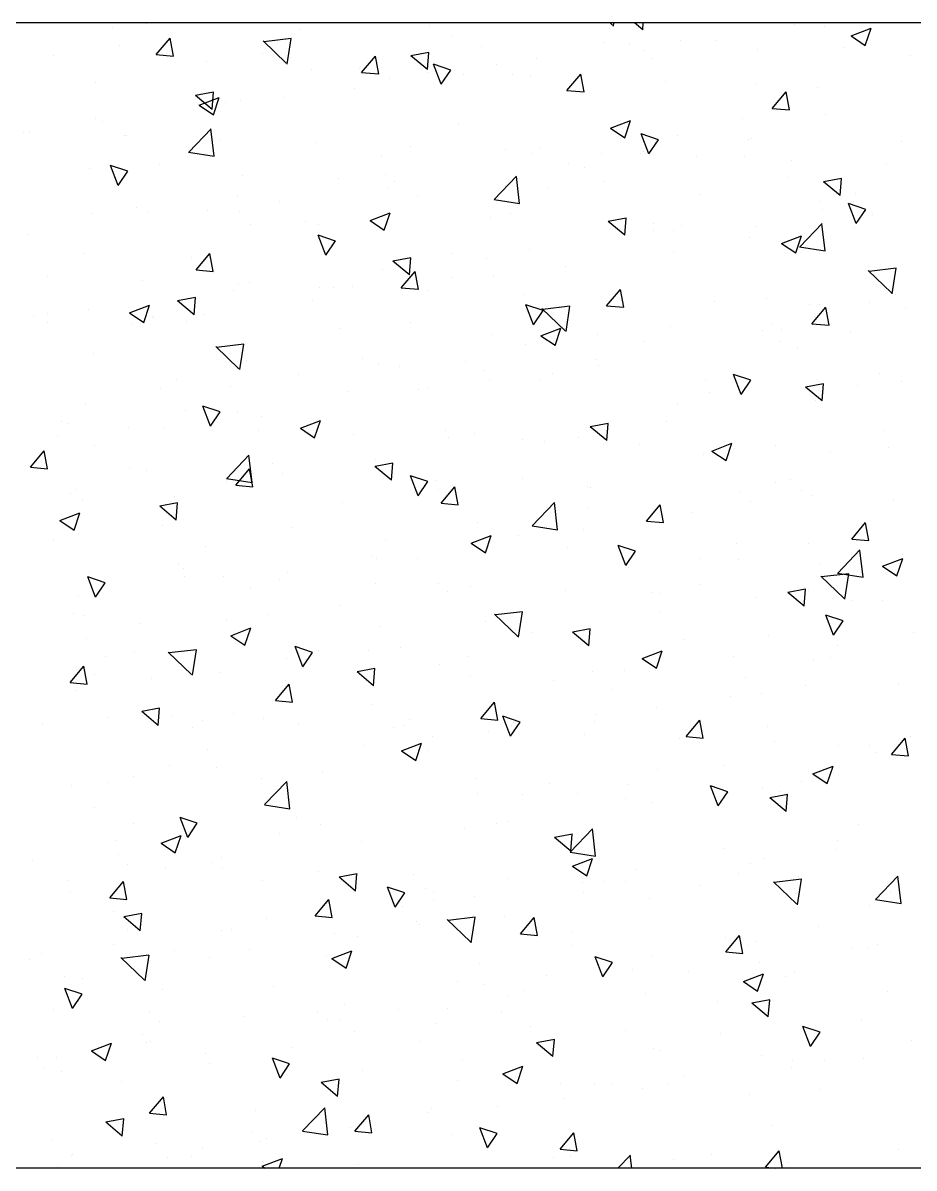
# Model space of a CAD drawing. Header units: millimetres. Extents: x 331487 to 517269, y 198509 to 399936.
# Drawn here: x 446230.9 to 446542.2, y 339696 to 340096 of the extents above; entities that cross this region are included whole.
import ezdxf

# ---------------------------------------------------------------- set-up
doc = ezdxf.new("R2010")
doc.units = ezdxf.units.MM
doc.header["$MEASUREMENT"] = 0
doc.layers.add('COLUMN', color=6, linetype='Continuous')

msp = doc.modelspace()

# ---------------------------------------------------------------- linework, layer by layer
at = {"layer": 'COLUMN'}
for p, q in [((448979.83, 340095.96), (420204.35, 340095.96)), ((448984.26, 339695.96), (420604.35, 339695.96))]:
    msp.add_line(p, q, dxfattribs=at)
at = {"layer": 'COLUMN', "color": 2, "linetype": 'Continuous'}
for p, q in [((446247.08, 340095.9), (446247.08, 340095.9)), ((446257.6, 340095.84), (446257.6, 340095.84)), ((446262.19, 340094.34), (446262.19, 340094.34)), ((446273.96, 340095.8), (446273.96, 340095.8)), ((446327.35, 340093.55), (446327.35, 340093.55)), ((446372.96, 340095.14), (446372.96, 340095.14)), ((446435.96, 340093.85), (446435.96, 340093.85)), ((446436.85, 340095.13), (446435.99, 340095.96)), ((446437.16, 340094.84), (446437.33, 340095.96)), ((446447.38, 340093.52), (446444.47, 340095.96)), ((446447.38, 340093.52), (446447.59, 340095.96)), ((446500.49, 340095.46), (446500.49, 340095.46)), ((446510.77, 340094.64), (446510.77, 340094.64)), ((446520.18, 340091.46), (446527.18, 340094.15)), ((446525.15, 340088.1), (446527.18, 340094.15)), ((446277.46, 340084.92), (446282.28, 340090.66)), ((446283.44, 340084.39), (446282.28, 340090.65)), ((446322.89, 340081.87), (446314.77, 340089.66)), ((446324.57, 340090.47), (446315.07, 340089.37)), ((446323.19, 340081.58), (446324.57, 340090.48)), ((446380.73, 340091.29), (446380.73, 340091.29)), ((446434.11, 340089.04), (446434.11, 340089.04)), ((446442.8, 340088.87), (446442.8, 340088.87)), ((446460.69, 340089.9), (446460.69, 340089.9)), ((446472.9, 340089.65), (446472.9, 340089.65)), ((446520.18, 340091.46), (446525.15, 340088.1)), ((446241.67, 340084.63), (446241.67, 340084.63)), ((446264.53, 340087.95), (446264.53, 340087.95)), ((446277.46, 340084.92), (446283.44, 340084.39)), ((446314.64, 340085.13), (446314.64, 340085.13)), ((446349.19, 340078.64), (446354.01, 340084.39)), ((446355.16, 340078.11), (446354.01, 340084.38)), ((446372.69, 340085.61), (446366.42, 340084.46)), ((446372.16, 340079.64), (446366.42, 340084.46)), ((446372.16, 340079.64), (446372.68, 340085.62)), ((446391.16, 340087.66), (446391.16, 340087.66)), ((446447.87, 340086.36), (446447.87, 340086.36)), ((446487.49, 340086.78), (446487.49, 340086.78)), ((446517.79, 340087.36), (446517.79, 340087.36)), ((446540.88, 340084.53), (446540.88, 340084.53)), ((446295.05, 340082.37), (446295.05, 340082.37)), ((446324.2, 340083.83), (446324.2, 340083.83)), ((446348.43, 340080.12), (446348.43, 340080.12)), ((446376.98, 340074.51), (446374.29, 340081.51)), ((446380.33, 340079.47), (446374.29, 340081.5)), ((446396.31, 340081.45), (446396.31, 340081.45)), ((446410.18, 340083.5), (446410.18, 340083.5)), ((446450.83, 340083.53), (446450.83, 340083.53)), ((446331.77, 340079.84), (446331.77, 340079.84)), ((446349.19, 340078.64), (446355.16, 340078.12)), ((446358.83, 340076.45), (446358.83, 340076.45)), ((446372.2, 340078.57), (446372.2, 340078.57)), ((446376.98, 340074.51), (446380.33, 340079.48)), ((446384.71, 340078.04), (446384.71, 340078.04)), ((446401.81, 340077.86), (446401.81, 340077.86)), ((446408.35, 340077.3), (446408.35, 340077.3)), ((446420.91, 340072.36), (446425.73, 340078.11)), ((446426.89, 340071.84), (446425.73, 340078.1)), ((446256.32, 340075.12), (446256.32, 340075.12)), ((446346.84, 340073.06), (446346.84, 340073.06)), ((446420.91, 340072.36), (446426.89, 340071.84)), ((446455.2, 340075.6), (446455.2, 340075.6)), ((446487.06, 340074.38), (446487.06, 340074.38)), ((446508.58, 340073.35), (446508.58, 340073.35)), ((446297.47, 340071.74), (446291.2, 340070.58)), ((446296.94, 340065.77), (446291.2, 340070.59)), ((446292.44, 340067.21), (446299.44, 340069.9)), ((446296.94, 340065.77), (446297.46, 340071.74)), ((446297.41, 340063.86), (446299.44, 340069.9)), ((446301.63, 340068.03), (446301.63, 340068.03)), ((446306.89, 340068.96), (446306.89, 340068.96)), ((446321.8, 340069.76), (446321.8, 340069.76)), ((446492.64, 340066.09), (446497.46, 340071.83)), ((446498.61, 340065.56), (446497.46, 340071.83)), ((446292.12, 340067.44), (446292.12, 340067.44)), ((446292.44, 340067.21), (446297.42, 340063.86)), ((446492.64, 340066.09), (446498.62, 340065.57)), ((446511.41, 340064.11), (446511.41, 340064.11)), ((446256.38, 340062.56), (446256.38, 340062.56)), ((446258.65, 340061.45), (446258.65, 340061.45)), ((446382.87, 340060.36), (446382.87, 340060.36)), ((446436.16, 340059.21), (446443.16, 340061.89)), ((446441.13, 340055.85), (446443.15, 340061.89)), ((446482.24, 340062.56), (446482.24, 340062.56)), ((446231.03, 340057.74), (446231.03, 340057.74)), ((446233.09, 340057.72), (446233.09, 340057.72)), ((446266.38, 340056.51), (446266.38, 340056.51)), ((446267.18, 340056.47), (446267.18, 340056.47)), ((446288.8, 340050.83), (446296.59, 340058.95)), ((446297.66, 340049.42), (446296.55, 340058.91)), ((446436.16, 340059.21), (446441.13, 340055.85)), ((446449.49, 340050.17), (446446.81, 340057.18)), ((446452.85, 340055.14), (446446.81, 340057.17)), ((446459.47, 340056.61), (446459.47, 340056.61)), ((446299.67, 340055.29), (446299.67, 340055.29)), ((446332.96, 340054.07), (446332.96, 340054.07)), ((446366.25, 340052.86), (446366.25, 340052.86)), ((446411.64, 340052.27), (446411.64, 340052.27)), ((446449.49, 340050.17), (446452.85, 340055.15)), ((446484.47, 340055.2), (446484.47, 340055.2)), ((446485.47, 340055.49), (446485.47, 340055.49)), ((446537.89, 340054.48), (446537.89, 340054.48)), ((446288.76, 340050.79), (446297.66, 340049.42)), ((446356.17, 340049.47), (446356.17, 340049.47)), ((446399.54, 340051.64), (446399.54, 340051.64)), ((446408.96, 340050.21), (446408.96, 340050.21)), ((446432.83, 340050.43), (446432.83, 340050.43)), ((446446.59, 340050.21), (446446.59, 340050.21)), ((446447.79, 340050.99), (446447.79, 340050.99)), ((446466.12, 340049.21), (446466.12, 340049.21)), ((446482.8, 340049.17), (446482.8, 340049.17)), ((446254.07, 340044.97), (446254.07, 340044.97)), ((446264.2, 340039.15), (446261.51, 340046.15)), ((446267.56, 340044.12), (446261.51, 340046.14)), ((446264.2, 340039.15), (446267.56, 340044.12)), ((446278.69, 340046.35), (446278.69, 340046.35)), ((446421.56, 340046.91), (446421.56, 340046.91)), ((446427.15, 340045.48), (446427.15, 340045.48)), ((446499.41, 340047.99), (446499.41, 340047.99)), ((446532.7, 340046.78), (446532.7, 340046.78)), ((446307.45, 340042.72), (446307.45, 340042.72)), ((446341.08, 340041.73), (446341.08, 340041.73)), ((446357.62, 340043.17), (446357.62, 340043.17)), ((446360.83, 340040.46), (446360.83, 340040.46)), ((446395.52, 340034.28), (446403.31, 340042.4)), ((446404.38, 340032.86), (446403.27, 340042.36)), ((446433.7, 340040.47), (446433.7, 340040.47)), ((446498.24, 340042.08), (446498.24, 340042.08)), ((446516.85, 340041.64), (446510.58, 340040.48)), ((446516.32, 340035.67), (446510.58, 340040.49)), ((446516.32, 340035.67), (446516.85, 340041.64)), ((446358.4, 340038.6), (446358.4, 340038.6)), ((446414.22, 340038.21), (446414.22, 340038.21)), ((446521.68, 340036.25), (446521.68, 340036.25)), ((446305.68, 340035.67), (446305.68, 340035.67)), ((446320.53, 340033.61), (446320.53, 340033.61)), ((446368.83, 340035.47), (446368.83, 340035.47)), ((446395.49, 340034.24), (446404.38, 340032.86)), ((446467.6, 340035.95), (446467.6, 340035.95)), ((446509.43, 340033.53), (446509.43, 340033.53)), ((446522.01, 340025.84), (446519.32, 340032.84)), ((446525.36, 340030.81), (446519.32, 340032.84)), ((446520.98, 340033.7), (446520.98, 340033.7)), ((446255.17, 340029.27), (446255.17, 340029.27)), ((446270.47, 340031.43), (446270.47, 340031.43)), ((446274.54, 340029.64), (446274.54, 340029.64)), ((446295.5, 340030.32), (446295.5, 340030.32)), ((446306.62, 340030.16), (446306.62, 340030.16)), ((446352.13, 340026.95), (446359.14, 340029.64)), ((446357.1, 340023.6), (446359.13, 340029.64)), ((446394.05, 340028.07), (446394.05, 340028.07)), ((446401.17, 340029.34), (446401.17, 340029.34)), ((446510.19, 340030.82), (446510.19, 340030.82)), ((446522.01, 340025.84), (446525.36, 340030.82)), ((446527.8, 340029.05), (446527.8, 340029.05)), ((446310.51, 340025.46), (446310.51, 340025.46)), ((446329.52, 340026.46), (446329.52, 340026.46)), ((446334.21, 340025.51), (446334.21, 340025.51)), ((446352.13, 340026.95), (446357.11, 340023.6)), ((446441.63, 340027.76), (446435.36, 340026.61)), ((446441.1, 340021.79), (446435.36, 340026.61)), ((446441.1, 340021.79), (446441.63, 340027.77)), ((446451.08, 340025.96), (446451.08, 340025.96)), ((446460.84, 340025.21), (446460.84, 340025.21)), ((446487.23, 340024.69), (446487.23, 340024.69)), ((446502.25, 340017.73), (446510.04, 340025.85)), ((446511.1, 340016.31), (446510, 340025.81)), ((446521.31, 340024.07), (446521.31, 340024.07)), ((446232.34, 340022), (446232.34, 340022)), ((446336.72, 340014.81), (446334.03, 340021.82)), ((446340.07, 340019.78), (446334.03, 340021.81)), ((446451.11, 340023.52), (446451.11, 340023.52)), ((446458.26, 340023.32), (446458.26, 340023.32)), ((446484.8, 340021), (446484.8, 340021)), ((446495.85, 340018.94), (446502.85, 340021.63)), ((446500.82, 340015.59), (446502.85, 340021.63)), ((446336.72, 340014.81), (446340.07, 340019.79)), ((446407.75, 340016.92), (446407.75, 340016.92)), ((446495.85, 340018.94), (446500.82, 340015.59)), ((446502.21, 340017.69), (446511.1, 340016.31)), ((446252.2, 340015.45), (446252.2, 340015.45)), ((446289.86, 340014.05), (446289.86, 340014.05)), ((446291.34, 340009.7), (446296.16, 340015.44)), ((446297.31, 340009.17), (446296.16, 340015.44)), ((446365.89, 340007.92), (446360.14, 340012.74)), ((446366.41, 340013.89), (446360.15, 340012.73)), ((446365.89, 340007.92), (446366.41, 340013.89)), ((446380.52, 340015.42), (446380.52, 340015.42)), ((446392.79, 340013.51), (446392.79, 340013.51)), ((446458.16, 340015.76), (446458.16, 340015.76)), ((446291.34, 340009.7), (446297.31, 340009.17)), ((446356.4, 340009.88), (446356.4, 340009.88)), ((446363.06, 340003.42), (446367.88, 340009.17)), ((446369.04, 340002.89), (446367.88, 340009.16)), ((446420.29, 340010.77), (446420.29, 340010.77)), ((446534.27, 340001.66), (446526.15, 340009.45)), ((446535.94, 340010.26), (446526.45, 340009.16)), ((446534.57, 340001.37), (446535.95, 340010.27)), ((446239.49, 340007.21), (446239.49, 340007.21)), ((446272.78, 340006), (446272.78, 340006)), ((446306.07, 340004.78), (446306.07, 340004.78)), ((446309.92, 340005.12), (446309.92, 340005.12)), ((446380.62, 340006.98), (446380.62, 340006.98)), ((446395.25, 340007.47), (446395.25, 340007.47)), ((446291.19, 340000.01), (446284.93, 339998.86)), ((446290.67, 339994.04), (446291.19, 340000.02)), ((446304.46, 340002.38), (446304.46, 340002.38)), ((446334.48, 340003.5), (446334.48, 340003.5)), ((446339.36, 340003.56), (446339.36, 340003.56)), ((446346.06, 340003.85), (446346.06, 340003.85)), ((446363.06, 340003.42), (446369.04, 340002.9)), ((446372.65, 340002.35), (446372.65, 340002.35)), ((446405.94, 340001.13), (446405.94, 340001.13)), ((446434.79, 339997.15), (446439.61, 340002.89)), ((446440.76, 339996.62), (446439.61, 340002.89)), ((446535.63, 340001.1), (446535.63, 340001.1)), ((446268.11, 339994.7), (446275.11, 339997.39)), ((446273.08, 339991.34), (446275.11, 339997.39)), ((446290.67, 339994.04), (446284.92, 339998.86)), ((446332.1, 339999.16), (446332.1, 339999.16)), ((446409.23, 339990.48), (446406.54, 339997.49)), ((446412.59, 339995.45), (446406.54, 339997.48)), ((446420.3, 339988.41), (446412.18, 339996.19)), ((446421.98, 339997.01), (446412.48, 339995.9)), ((446420.6, 339988.12), (446421.98, 339997.01)), ((446434.79, 339997.15), (446440.77, 339996.62)), ((446439.23, 339999.92), (446439.23, 339999.92)), ((446472.52, 339998.7), (446472.52, 339998.7)), ((446490.53, 339999.65), (446490.53, 339999.65)), ((446505.81, 339997.48), (446505.81, 339997.48)), ((446506.51, 339990.87), (446511.34, 339996.62)), ((446508.98, 339997.53), (446508.98, 339997.53)), ((446512.49, 339990.34), (446511.33, 339996.61)), ((446526.67, 339998.38), (446526.67, 339998.38)), ((446539.1, 339996.27), (446539.1, 339996.27)), ((446234.6, 339993.87), (446234.6, 339993.87)), ((446239.35, 339994.58), (446239.35, 339994.58)), ((446253.95, 339995.98), (446253.95, 339995.98)), ((446268.11, 339994.7), (446273.09, 339991.34)), ((446276.16, 339993.49), (446276.16, 339993.49)), ((446276.43, 339992.97), (446276.43, 339992.97)), ((446294.22, 339994.17), (446294.22, 339994.17)), ((446409.23, 339990.48), (446412.59, 339995.46)), ((446239.55, 339991.44), (446239.55, 339991.44)), ((446269.19, 339990.88), (446269.19, 339990.88)), ((446287.98, 339991.62), (446287.98, 339991.62)), ((446341.36, 339989.36), (446341.36, 339989.36)), ((446366.18, 339991.15), (446366.18, 339991.15)), ((446411.82, 339986.69), (446418.83, 339989.38)), ((446416.8, 339983.33), (446418.82, 339989.38)), ((446419.96, 339989.11), (446419.96, 339989.11)), ((446457.04, 339990.03), (446457.04, 339990.03)), ((446489.3, 339988.53), (446489.3, 339988.53)), ((446492.81, 339990.85), (446492.81, 339990.85)), ((446495.98, 339988.7), (446495.98, 339988.7)), ((446506.51, 339990.87), (446512.49, 339990.35)), ((446394.74, 339987.11), (446394.74, 339987.11)), ((446411.82, 339986.69), (446416.8, 339983.34)), ((446431.45, 339987.09), (446431.45, 339987.09)), ((446448.13, 339984.85), (446448.13, 339984.85)), ((446495.01, 339984.63), (446495.01, 339984.63)), ((446520.04, 339987.92), (446520.04, 339987.92)), ((446255.68, 339980.44), (446255.68, 339980.44)), ((446306.34, 339975.15), (446298.22, 339982.94)), ((446308.01, 339983.75), (446298.52, 339982.64)), ((446306.64, 339974.86), (446308.02, 339983.75)), ((446406.53, 339983.63), (446406.53, 339983.63)), ((446501.51, 339982.6), (446501.51, 339982.6)), ((446309.06, 339978.19), (446309.06, 339978.19)), ((446349.36, 339978.82), (446349.36, 339978.82)), ((446355.19, 339976.59), (446355.19, 339976.59)), ((446385.5, 339977.55), (446385.5, 339977.55)), ((446430.99, 339978.52), (446430.99, 339978.52)), ((446431.85, 339976.31), (446431.85, 339976.31)), ((446327.26, 339973.07), (446327.26, 339973.07)), ((446362.45, 339975.93), (446362.45, 339975.93)), ((446391.79, 339974.68), (446391.79, 339974.68)), ((446415.83, 339973.67), (446415.83, 339973.67)), ((446481.75, 339966.15), (446479.06, 339973.15)), ((446485.1, 339971.12), (446479.06, 339973.15)), ((446529.97, 339973.35), (446529.97, 339973.35)), ((446278.79, 339968.28), (446278.79, 339968.28)), ((446284.55, 339971.32), (446284.55, 339971.32)), ((446303.25, 339969.09), (446303.25, 339969.09)), ((446368.95, 339968.03), (446368.95, 339968.03)), ((446372.67, 339968.51), (446372.67, 339968.51)), ((446393.98, 339971.33), (446393.98, 339971.33)), ((446411.18, 339971.02), (446411.18, 339971.02)), ((446469.21, 339971.42), (446469.21, 339971.42)), ((446481.75, 339966.15), (446485.1, 339971.13)), ((446510.05, 339963.94), (446504.3, 339968.76)), ((446510.58, 339969.91), (446504.31, 339968.76)), ((446510.05, 339963.94), (446510.57, 339969.92)), ((446522.59, 339969.16), (446522.59, 339969.16)), ((446537.81, 339970.73), (446537.81, 339970.73)), ((446344.22, 339967.19), (446344.22, 339967.19)), ((446470.85, 339966.89), (446470.85, 339966.89)), ((446482.55, 339967.61), (446482.55, 339967.61)), ((446507.76, 339964.24), (446507.76, 339964.24)), ((446252.74, 339962.69), (446252.74, 339962.69)), ((446287.61, 339960.67), (446287.61, 339960.67)), ((446296.46, 339955.12), (446293.77, 339962.13)), ((446299.81, 339960.09), (446293.77, 339962.12)), ((446296.45, 339955.12), (446299.81, 339960.1)), ((446459.4, 339962.8), (446459.4, 339962.8)), ((446244.33, 339956.71), (446244.33, 339956.71)), ((446305.79, 339959.72), (446305.79, 339959.72)), ((446314.35, 339958.5), (446314.35, 339958.5)), ((446327.8, 339954.44), (446334.8, 339957.13)), ((446332.77, 339951.08), (446334.8, 339957.12)), ((446435.36, 339956.04), (446429.09, 339954.88)), ((446434.83, 339950.07), (446435.35, 339956.04)), ((446455.82, 339956.74), (446455.82, 339956.74)), ((446246.53, 339955.87), (446246.53, 339955.87)), ((446267.92, 339954.73), (446267.92, 339954.73)), ((446279.82, 339954.65), (446279.82, 339954.65)), ((446313.11, 339953.44), (446313.11, 339953.44)), ((446327.8, 339954.44), (446332.78, 339951.08)), ((446346.4, 339952.22), (446346.4, 339952.22)), ((446378.36, 339953.6), (446378.36, 339953.6)), ((446388.8, 339952.51), (446388.8, 339952.51)), ((446434.83, 339950.07), (446429.08, 339954.89)), ((446531.61, 339953.47), (446531.61, 339953.47)), ((446242.88, 339951.44), (446242.88, 339951.44)), ((446256.03, 339948.49), (446256.03, 339948.49)), ((446379.69, 339951), (446379.69, 339951)), ((446405.31, 339950.34), (446405.31, 339950.34)), ((446412.98, 339949.79), (446412.98, 339949.79)), ((446424.94, 339951.24), (446424.94, 339951.24)), ((446446.27, 339948.57), (446446.27, 339948.57)), ((446471.52, 339946.43), (446478.52, 339949.12)), ((446476.49, 339943.07), (446478.51, 339949.12)), ((446493.73, 339948.48), (446493.73, 339948.48)), ((446233.49, 339940.75), (446238.31, 339946.5)), ((446239.46, 339940.22), (446238.3, 339946.49)), ((446302.06, 339936.87), (446309.85, 339944.99)), ((446310.91, 339935.45), (446309.81, 339944.95)), ((446468.7, 339945.19), (446468.7, 339945.19)), ((446471.52, 339946.43), (446476.49, 339943.07)), ((446479.56, 339947.36), (446479.56, 339947.36)), ((446512.85, 339946.14), (446512.85, 339946.14)), ((446533.38, 339947.72), (446533.38, 339947.72)), ((446233.49, 339940.75), (446239.46, 339940.23)), ((446268.08, 339940.79), (446268.08, 339940.79)), ((446305.21, 339934.48), (446310.03, 339940.22)), ((446311.19, 339933.95), (446310.03, 339940.22)), ((446318.23, 339941.97), (446318.23, 339941.97)), ((446359.61, 339936.19), (446353.86, 339941.01)), ((446360.14, 339942.16), (446353.87, 339941.01)), ((446353.97, 339943.3), (446353.97, 339943.3)), ((446359.61, 339936.19), (446360.13, 339942.17)), ((446274.18, 339939.59), (446274.18, 339939.59)), ((446302.02, 339936.83), (446310.91, 339935.45)), ((446321.47, 339938.53), (446321.47, 339938.53)), ((446368.97, 339930.79), (446366.28, 339937.79)), ((446372.33, 339935.76), (446366.28, 339937.79)), ((446374.85, 339936.28), (446374.85, 339936.28)), ((446405.55, 339936.87), (446405.55, 339936.87)), ((446498.84, 339936.5), (446498.84, 339936.5)), ((446249.56, 339933.13), (446249.56, 339933.13)), ((446302.03, 339935.8), (446302.03, 339935.8)), ((446305.21, 339934.48), (446311.19, 339933.95)), ((446368.97, 339930.79), (446372.33, 339935.77)), ((446376.19, 339932.83), (446376.19, 339932.83)), ((446376.94, 339928.2), (446381.76, 339933.95)), ((446382.91, 339927.67), (446381.76, 339933.94)), ((446428.23, 339934.02), (446428.23, 339934.02)), ((446429.19, 339933.7), (446429.19, 339933.7)), ((446493.73, 339935.32), (446493.73, 339935.32)), ((446502.82, 339932.54), (446502.82, 339932.54)), ((446247.63, 339931.68), (446247.63, 339931.68)), ((446251.52, 339929.4), (446251.52, 339929.4)), ((446284.92, 339928.29), (446278.65, 339927.13)), ((446283.78, 339930.4), (446283.78, 339930.4)), ((446284.39, 339922.32), (446284.91, 339928.29)), ((446342.64, 339928.59), (446342.64, 339928.59)), ((446367.67, 339931.89), (446367.67, 339931.89)), ((446376.94, 339928.2), (446382.91, 339927.68)), ((446408.78, 339920.32), (446416.57, 339928.44)), ((446417.64, 339918.9), (446416.53, 339928.4)), ((446481.61, 339931.77), (446481.61, 339931.77)), ((446485.17, 339928.86), (446485.17, 339928.86)), ((446506.55, 339930.95), (446506.55, 339930.95)), ((446534.99, 339929.51), (446534.99, 339929.51)), ((446243.78, 339922.18), (446250.78, 339924.87)), ((446248.75, 339918.83), (446250.78, 339924.87)), ((446284.39, 339922.32), (446278.65, 339927.14)), ((446428.24, 339926.2), (446428.24, 339926.2)), ((446448.66, 339921.93), (446453.48, 339927.67)), ((446454.64, 339921.4), (446453.48, 339927.67)), ((446464.38, 339924.93), (446464.38, 339924.93)), ((446243.78, 339922.18), (446248.75, 339918.83)), ((446279.48, 339920.28), (446279.48, 339920.28)), ((446389.54, 339921.3), (446389.54, 339921.3)), ((446408.74, 339920.28), (446417.64, 339918.9)), ((446448.66, 339921.93), (446454.64, 339921.4)), ((446454.61, 339923.45), (446454.61, 339923.45)), ((446520.39, 339915.65), (446525.21, 339921.4)), ((446526.36, 339915.12), (446525.21, 339921.39)), ((446325.01, 339919.69), (446325.01, 339919.69)), ((446387.49, 339914.18), (446394.49, 339916.86)), ((446392.46, 339910.82), (446394.49, 339916.86)), ((446404.1, 339917.05), (446404.1, 339917.05)), ((446426.86, 339918.85), (446426.86, 339918.85)), ((446241.61, 339915.29), (446241.61, 339915.29)), ((446294.56, 339913), (446294.56, 339913)), ((446357.67, 339915.66), (446357.67, 339915.66)), ((446387.49, 339914.18), (446392.47, 339910.82)), ((446421.19, 339912.7), (446421.19, 339912.7)), ((446441.49, 339906.46), (446438.8, 339913.46)), ((446444.84, 339911.43), (446438.8, 339913.46)), ((446480.29, 339914.23), (446480.29, 339914.23)), ((446505.3, 339914.03), (446505.3, 339914.03)), ((446520.39, 339915.65), (446526.37, 339915.13)), ((446352.75, 339910.01), (446352.75, 339910.01)), ((446354.23, 339908.87), (446354.23, 339908.87)), ((446368.54, 339908.84), (446368.54, 339908.84)), ((446441.48, 339906.46), (446444.84, 339911.44)), ((446467.43, 339909.04), (446467.43, 339909.04)), ((446480.86, 339908.57), (446480.86, 339908.57)), ((446515.51, 339903.77), (446523.29, 339911.88)), ((446524.36, 339902.35), (446523.26, 339911.85)), ((446531.21, 339906.17), (446538.21, 339908.86)), ((446536.18, 339902.81), (446538.2, 339908.85)), ((446538.28, 339910.19), (446538.28, 339910.19)), ((446285.35, 339907.29), (446285.35, 339907.29)), ((446287.07, 339905.37), (446287.07, 339905.37)), ((446323.22, 339904.1), (446323.22, 339904.1)), ((446442.39, 339905.75), (446442.39, 339905.75)), ((446509.14, 339906.91), (446509.14, 339906.91)), ((446531.21, 339906.17), (446536.18, 339902.81)), ((446256.19, 339895.43), (446253.51, 339902.44)), ((446259.55, 339900.4), (446253.51, 339902.43)), ((446254.03, 339903.93), (446254.03, 339903.93)), ((446256.19, 339895.43), (446259.55, 339900.41)), ((446287.32, 339902.71), (446287.32, 339902.71)), ((446300.81, 339902.51), (446300.81, 339902.51)), ((446320.61, 339901.5), (446320.61, 339901.5)), ((446353.9, 339900.28), (446353.9, 339900.28)), ((446376.11, 339900.22), (446376.11, 339900.22)), ((446517.71, 339894.94), (446509.6, 339902.73)), ((446519.39, 339903.54), (446509.89, 339902.43)), ((446515.47, 339903.73), (446524.36, 339902.35)), ((446518.02, 339894.65), (446519.4, 339903.54)), ((446250.3, 339896.11), (446250.3, 339896.11)), ((446310.22, 339898.83), (446310.22, 339898.83)), ((446379.24, 339897.43), (446379.24, 339897.43)), ((446387.19, 339899.07), (446387.19, 339899.07)), ((446420.48, 339897.85), (446420.48, 339897.85)), ((446450.82, 339896.9), (446450.82, 339896.9)), ((446453.77, 339896.63), (446453.77, 339896.63)), ((446467.68, 339899.9), (446467.68, 339899.9)), ((446504.3, 339898.19), (446498.03, 339897.03)), ((446503.77, 339892.21), (446498.03, 339897.04)), ((446503.77, 339892.21), (446504.3, 339898.19)), ((446503.83, 339898.62), (446503.83, 339898.62)), ((446505.33, 339897.66), (446505.33, 339897.66)), ((446341.37, 339892.45), (446341.37, 339892.45)), ((446487.06, 339895.42), (446487.06, 339895.42)), ((446520.35, 339894.2), (446520.35, 339894.2)), ((446531.12, 339894.34), (446531.12, 339894.34)), ((446248.61, 339889.69), (446248.61, 339889.69)), ((446251.9, 339888.82), (446251.9, 339888.82)), ((446316.33, 339889.15), (446316.33, 339889.15)), ((446403.75, 339881.68), (446395.63, 339889.47)), ((446405.43, 339890.28), (446395.93, 339889.18)), ((446397.11, 339889.36), (446397.11, 339889.36)), ((446404.05, 339881.39), (446405.43, 339890.29)), ((446453.39, 339890.16), (446453.39, 339890.16)), ((446514, 339882.13), (446511.31, 339889.13)), ((446517.36, 339887.1), (446511.31, 339889.13)), ((446271.92, 339886.2), (446271.92, 339886.2)), ((446301.99, 339887.43), (446301.99, 339887.43)), ((446303.47, 339881.92), (446310.47, 339884.61)), ((446308.44, 339878.57), (446310.47, 339884.61)), ((446355.37, 339885.18), (446355.37, 339885.18)), ((446392.5, 339886.88), (446392.5, 339886.88)), ((446429.08, 339884.31), (446422.81, 339883.16)), ((446428.55, 339878.34), (446429.08, 339884.32)), ((446514, 339882.13), (446517.36, 339887.1)), ((446253.18, 339880.84), (446253.18, 339880.84)), ((446303.47, 339881.92), (446308.44, 339878.57)), ((446402.88, 339883.76), (446402.88, 339883.76)), ((446408.76, 339882.92), (446408.76, 339882.92)), ((446428.55, 339878.34), (446422.81, 339883.16)), ((446426.94, 339880.32), (446426.94, 339880.32)), ((446462.14, 339880.67), (446462.14, 339880.67)), ((446491.47, 339881.93), (446491.47, 339881.93)), ((446542.15, 339882.9), (446542.15, 339882.9)), ((446269.69, 339876.25), (446269.69, 339876.25)), ((446289.79, 339868.42), (446281.67, 339876.21)), ((446291.46, 339877.02), (446281.97, 339875.92)), ((446290.09, 339868.13), (446291.47, 339877.03)), ((446328.71, 339871.1), (446326.02, 339878.1)), ((446332.06, 339876.07), (446326.02, 339878.1)), ((446326.51, 339879.06), (446326.51, 339879.06)), ((446328.71, 339871.1), (446332.06, 339876.08)), ((446334.18, 339876.87), (446334.18, 339876.87)), ((446351.54, 339876.72), (446351.54, 339876.72)), ((446362.66, 339877.79), (446362.66, 339877.79)), ((446447.18, 339873.91), (446454.19, 339876.6)), ((446452.15, 339870.56), (446454.18, 339876.6)), ((446515.52, 339878.41), (446515.52, 339878.41)), ((446259.57, 339874.81), (446259.57, 339874.81)), ((446323.08, 339874), (446323.08, 339874)), ((446386.2, 339874.51), (446386.2, 339874.51)), ((446447.18, 339873.91), (446452.16, 339870.56)), ((446478.99, 339874.59), (446478.99, 339874.59)), ((446507.12, 339873.59), (446507.12, 339873.59)), ((446512.83, 339874.22), (446512.83, 339874.22)), ((446247.36, 339865.53), (446252.18, 339871.28)), ((446253.34, 339865), (446252.18, 339871.27)), ((446255.94, 339868.52), (446255.94, 339868.52)), ((446299.6, 339869.22), (446299.6, 339869.22)), ((446353.33, 339864.46), (446347.59, 339869.29)), ((446353.86, 339870.44), (446347.6, 339869.28)), ((446353.33, 339864.46), (446353.86, 339870.44)), ((446376.46, 339871.74), (446376.46, 339871.74)), ((446429.84, 339869.49), (446429.84, 339869.49)), ((446441.12, 339869.6), (446441.12, 339869.6)), ((446247.36, 339865.53), (446253.34, 339865.01)), ((446275.86, 339866.86), (446275.86, 339866.86)), ((446319.09, 339859.26), (446323.91, 339865)), ((446322.75, 339866.31), (446322.75, 339866.31)), ((446325.06, 339858.73), (446323.91, 339865)), ((446387.28, 339867.92), (446387.28, 339867.92)), ((446416.09, 339866.31), (446416.09, 339866.31)), ((446483.22, 339867.23), (446483.22, 339867.23)), ((446504.11, 339864.37), (446504.11, 339864.37)), ((446536.61, 339864.98), (446536.61, 339864.98)), ((446249.09, 339862.82), (446249.09, 339862.82)), ((446436.55, 339863.05), (446436.55, 339863.05)), ((446478.04, 339860.85), (446478.04, 339860.85)), ((446489.01, 339861.9), (446489.01, 339861.9)), ((446278.64, 339856.56), (446272.38, 339855.41)), ((446278.12, 339850.59), (446278.64, 339856.57)), ((446319.09, 339859.26), (446325.06, 339858.73)), ((446352.93, 339857.99), (446352.93, 339857.99)), ((446390.81, 339852.98), (446395.63, 339858.73)), ((446396.79, 339852.45), (446395.63, 339858.72)), ((446452.18, 339856.87), (446452.18, 339856.87)), ((446260.43, 339853.42), (446260.43, 339853.42)), ((446278.12, 339850.59), (446272.37, 339855.41)), ((446283.1, 339853.91), (446283.1, 339853.91)), ((446293.72, 339852.2), (446293.72, 339852.2)), ((446304.57, 339854.68), (446304.57, 339854.68)), ((446315.06, 339853), (446315.06, 339853)), ((446365.95, 339852.76), (446365.95, 339852.76)), ((446390.81, 339852.98), (446396.79, 339852.46)), ((446401.22, 339846.77), (446398.54, 339853.77)), ((446404.58, 339851.74), (446398.54, 339853.77)), ((446431.2, 339854.38), (446431.2, 339854.38)), ((446462.54, 339846.71), (446467.36, 339852.45)), ((446468.51, 339846.18), (446467.36, 339852.45)), ((446237.61, 339850.85), (446237.61, 339850.85)), ((446290.02, 339849.71), (446290.02, 339849.71)), ((446327.01, 339850.99), (446327.01, 339850.99)), ((446360.3, 339849.77), (446360.3, 339849.77)), ((446364.24, 339850.55), (446364.24, 339850.55)), ((446393.59, 339848.55), (446393.59, 339848.55)), ((446401.22, 339846.77), (446404.58, 339851.74)), ((446401.67, 339850.47), (446401.67, 339850.47)), ((446402.1, 339851.48), (446402.1, 339851.48)), ((446430.69, 339851.89), (446430.69, 339851.89)), ((446490.87, 339850.26), (446490.87, 339850.26)), ((446363.16, 339841.66), (446370.16, 339844.35)), ((446368.13, 339838.3), (446370.16, 339844.35)), ((446373.85, 339846.84), (446373.85, 339846.84)), ((446426.88, 339847.34), (446426.88, 339847.34)), ((446460.17, 339846.12), (446460.17, 339846.12)), ((446462.54, 339846.71), (446468.52, 339846.18)), ((446493.46, 339844.91), (446493.46, 339844.91)), ((446534.26, 339840.43), (446539.09, 339846.18)), ((446540.24, 339839.9), (446539.08, 339846.17)), ((446540.88, 339846.76), (446540.88, 339846.76)), ((446295.39, 339842.21), (446295.39, 339842.21)), ((446350.32, 339843.43), (446350.32, 339843.43)), ((446363.16, 339841.66), (446368.14, 339838.31)), ((446372.37, 339841.88), (446372.37, 339841.88)), ((446515.84, 339843.46), (446515.84, 339843.46)), ((446526.75, 339843.69), (446526.75, 339843.69)), ((446528.87, 339840.95), (446528.87, 339840.95)), ((446534.26, 339840.43), (446540.24, 339839.91)), ((446282.1, 339836.6), (446282.1, 339836.6)), ((446476, 339836.74), (446476, 339836.74)), ((446506.87, 339833.65), (446513.88, 339836.34)), ((446511.85, 339830.3), (446513.87, 339836.34)), ((446269.67, 339832.82), (446269.67, 339832.82)), ((446298.38, 339835.93), (446298.38, 339835.93)), ((446335.48, 339834.35), (446335.48, 339834.35)), ((446388.86, 339832.09), (446388.86, 339832.09)), ((446452.69, 339835.15), (446452.69, 339835.15)), ((446506.87, 339833.65), (446511.85, 339830.3)), ((446247.87, 339829.53), (446247.87, 339829.53)), ((446260.93, 339830.65), (446260.93, 339830.65)), ((446314.05, 339831.87), (446314.05, 339831.87)), ((446315.32, 339822.91), (446323.1, 339831.02)), ((446324.17, 339821.49), (446323.07, 339830.99)), ((446414.81, 339830.16), (446414.81, 339830.16)), ((446442.24, 339829.83), (446442.24, 339829.83)), ((446473.74, 339822.44), (446471.05, 339829.44)), ((446477.09, 339827.41), (446471.05, 339829.44)), ((446489.21, 339828.55), (446489.21, 339828.55)), ((446502.9, 339831.08), (446502.9, 339831.08)), ((446389.78, 339826.86), (446389.78, 339826.86)), ((446405.39, 339826.45), (446405.39, 339826.45)), ((446424.68, 339826.94), (446424.68, 339826.94)), ((446441.54, 339825.18), (446441.54, 339825.18)), ((446473.74, 339822.44), (446477.09, 339827.41)), ((446497.5, 339820.49), (446491.75, 339825.31)), ((446498.03, 339826.46), (446491.76, 339825.3)), ((446495.63, 339827.58), (446495.63, 339827.58)), ((446497.5, 339820.49), (446498.02, 339826.47)), ((446255.73, 339821.86), (446255.73, 339821.86)), ((446315.28, 339822.87), (446324.17, 339821.49)), ((446450.96, 339823.58), (446450.96, 339823.58)), ((446269.58, 339816.49), (446269.58, 339816.49)), ((446288.45, 339811.41), (446285.76, 339818.41)), ((446291.8, 339816.38), (446285.76, 339818.41)), ((446288.45, 339811.41), (446291.8, 339816.39)), ((446326.62, 339818.55), (446326.62, 339818.55)), ((446396.21, 339816.19), (446396.21, 339816.19)), ((446400.45, 339817.18), (446400.45, 339817.18)), ((446279.14, 339809.41), (446286.14, 339812.1)), ((446284.11, 339806.05), (446286.14, 339812.09)), ((446288.75, 339813.56), (446288.75, 339813.56)), ((446320.5, 339812.93), (446320.5, 339812.93)), ((446334.83, 339815.91), (446334.83, 339815.91)), ((446385.03, 339814.54), (446385.03, 339814.54)), ((446422.81, 339812.59), (446416.54, 339811.43)), ((446422.04, 339806.36), (446429.83, 339814.47)), ((446422.28, 339806.61), (446422.8, 339812.59)), ((446430.9, 339804.94), (446429.79, 339814.43)), ((446522.84, 339815.9), (446522.84, 339815.9)), ((446263.72, 339810.27), (446263.72, 339810.27)), ((446279.14, 339809.41), (446284.11, 339806.05)), ((446349.11, 339810.14), (446349.11, 339810.14)), ((446422.28, 339806.61), (446416.53, 339811.43)), ((446515.44, 339810.44), (446515.44, 339810.44)), ((446264.23, 339805.61), (446264.23, 339805.61)), ((446300.37, 339804.34), (446300.37, 339804.34)), ((446422, 339806.32), (446430.9, 339804.94)), ((446422.85, 339801.4), (446429.85, 339804.09)), ((446427.82, 339798.04), (446429.85, 339804.09)), ((446475.78, 339807.47), (446475.78, 339807.47)), ((446489.54, 339804.02), (446489.54, 339804.02)), ((446514.57, 339807.32), (446514.57, 339807.32)), ((446234.19, 339803.29), (446234.19, 339803.29)), ((446267.47, 339802.07), (446267.47, 339802.07)), ((446280.84, 339800.52), (446280.84, 339800.52)), ((446297.17, 339802.64), (446297.17, 339802.64)), ((446300.76, 339800.86), (446300.76, 339800.86)), ((446422.85, 339801.4), (446427.83, 339798.04)), ((446444.84, 339800.14), (446444.84, 339800.14)), ((446484.88, 339802.23), (446484.88, 339802.23)), ((446246.66, 339796.24), (446246.66, 339796.24)), ((446261.24, 339790.31), (446266.06, 339796.06)), ((446267.21, 339789.78), (446266.05, 339796.05)), ((446314.59, 339796.36), (446314.59, 339796.36)), ((446334.05, 339799.64), (446334.05, 339799.64)), ((446347.06, 339792.74), (446341.31, 339797.56)), ((446347.59, 339798.71), (446341.32, 339797.55)), ((446347.06, 339792.74), (446347.58, 339798.72)), ((446367.34, 339798.43), (446367.34, 339798.43)), ((446400.63, 339797.21), (446400.63, 339797.21)), ((446441.21, 339796.07), (446441.21, 339796.07)), ((446480.98, 339798.87), (446480.98, 339798.87)), ((446501.16, 339788.21), (446493.04, 339796)), ((446502.84, 339796.82), (446493.34, 339795.71)), ((446501.46, 339787.93), (446502.84, 339796.82)), ((446501.68, 339797.79), (446501.68, 339797.79)), ((446528.76, 339789.8), (446536.55, 339797.92)), ((446537.62, 339788.38), (446536.51, 339797.88)), ((446247.62, 339792.53), (446247.62, 339792.53)), ((446360.96, 339787.08), (446358.27, 339794.08)), ((446364.32, 339792.05), (446358.27, 339794.08)), ((446360.96, 339787.08), (446364.32, 339792.05)), ((446371.6, 339793.45), (446371.6, 339793.45)), ((446374.25, 339792.23), (446374.25, 339792.23)), ((446426.38, 339795.7), (446426.38, 339795.7)), ((446426.56, 339792.22), (446426.56, 339792.22)), ((446433.92, 339796), (446433.92, 339796)), ((446467.21, 339794.78), (446467.21, 339794.78)), ((446500.5, 339793.56), (446500.5, 339793.56)), ((446533.79, 339792.35), (446533.79, 339792.35)), ((446261.24, 339790.31), (446267.21, 339789.79)), ((446332.96, 339784.04), (446337.78, 339789.78)), ((446338.94, 339783.51), (446337.78, 339789.78)), ((446374.27, 339789.6), (446374.27, 339789.6)), ((446388.51, 339790.72), (446388.51, 339790.72)), ((446449.74, 339790.29), (446449.74, 339790.29)), ((446500.88, 339791.94), (446500.88, 339791.94)), ((446528.73, 339789.76), (446537.62, 339788.38)), ((446262.62, 339785.5), (446262.62, 339785.5)), ((446272.37, 339784.84), (446266.1, 339783.68)), ((446271.84, 339778.86), (446272.36, 339784.84)), ((446332.96, 339784.04), (446338.94, 339783.52)), ((446363.47, 339787.42), (446363.47, 339787.42)), ((446526.61, 339787.57), (446526.61, 339787.57)), ((446271.84, 339778.86), (446266.1, 339783.68)), ((446316.01, 339783.25), (446316.01, 339783.25)), ((446368.24, 339782.21), (446368.24, 339782.21)), ((446369.39, 339780.99), (446369.39, 339780.99)), ((446387.2, 339774.96), (446379.08, 339782.75)), ((446388.87, 339783.56), (446379.38, 339782.45)), ((446387.5, 339774.67), (446388.88, 339783.56)), ((446399.23, 339783.89), (446399.23, 339783.89)), ((446404.69, 339777.76), (446409.51, 339783.51)), ((446410.66, 339777.23), (446409.51, 339783.5)), ((446508.84, 339780.28), (446508.84, 339780.28)), ((446267.41, 339779.44), (446267.41, 339779.44)), ((446300.32, 339779.11), (446300.32, 339779.11)), ((446303.67, 339779.31), (446303.67, 339779.31)), ((446339.81, 339778.03), (446339.81, 339778.03)), ((446347.89, 339776.85), (446347.89, 339776.85)), ((446404.69, 339777.76), (446410.67, 339777.24)), ((446422.77, 339778.74), (446422.77, 339778.74)), ((446476.15, 339776.48), (446476.15, 339776.48)), ((446476.41, 339771.49), (446481.23, 339777.23)), ((446482.39, 339770.96), (446481.23, 339777.23)), ((446262.44, 339774.12), (446262.44, 339774.12)), ((446283.71, 339772.07), (446283.71, 339772.07)), ((446309.92, 339772.2), (446309.92, 339772.2)), ((446422.43, 339773.56), (446422.43, 339773.56)), ((446484.28, 339773.83), (446484.28, 339773.83)), ((446486.96, 339775.17), (446486.96, 339775.17)), ((446520.42, 339772.56), (446520.42, 339772.56)), ((446526.14, 339772.86), (446526.14, 339772.86)), ((446529.53, 339774.22), (446529.53, 339774.22)), ((446233.1, 339768.77), (446233.1, 339768.77)), ((446237.41, 339770.83), (446237.41, 339770.83)), ((446273.23, 339761.7), (446265.12, 339769.49)), ((446274.91, 339770.3), (446265.41, 339769.19)), ((446273.54, 339761.41), (446274.92, 339770.3)), ((446295.95, 339769.35), (446295.95, 339769.35)), ((446337.09, 339769.81), (446337.09, 339769.81)), ((446338.83, 339769.15), (446345.83, 339771.83)), ((446338.83, 339769.15), (446343.8, 339765.79)), ((446343.8, 339765.79), (446345.83, 339771.83)), ((446433.48, 339762.75), (446430.79, 339769.75)), ((446436.83, 339767.72), (446430.79, 339769.74)), ((446450.52, 339770.27), (446450.52, 339770.27)), ((446476.41, 339771.49), (446482.39, 339770.97)), ((446390.47, 339767.56), (446390.47, 339767.56)), ((446433.48, 339762.75), (446436.83, 339767.72)), ((446443.86, 339765.3), (446443.86, 339765.3)), ((446463.23, 339764.58), (446463.23, 339764.58)), ((446488.26, 339767.87), (446488.26, 339767.87)), ((446500.47, 339764.5), (446500.47, 339764.5)), ((446245.44, 339762.95), (446245.44, 339762.95)), ((446251.61, 339762.19), (446251.61, 339762.19)), ((446382.77, 339761.16), (446382.77, 339761.16)), ((446392.2, 339760.26), (446392.2, 339760.26)), ((446413.71, 339763.29), (446413.71, 339763.29)), ((446482.54, 339761.14), (446489.54, 339763.83)), ((446482.54, 339761.14), (446487.52, 339757.78)), ((446487.51, 339757.78), (446489.54, 339763.82)), ((446497.24, 339763.05), (446497.24, 339763.05)), ((446248.18, 339751.72), (446245.5, 339758.72)), ((446251.54, 339756.69), (446245.5, 339758.72)), ((446248.18, 339751.72), (446251.54, 339756.69)), ((446279.59, 339758.17), (446279.59, 339758.17)), ((446318.24, 339759.54), (446318.24, 339759.54)), ((446400.07, 339756.26), (446400.07, 339756.26)), ((446406.22, 339757.88), (446406.22, 339757.88)), ((446448.53, 339757), (446448.53, 339757)), ((446532.85, 339757.58), (446532.85, 339757.58)), ((446343.11, 339753), (446343.11, 339753)), ((446473.53, 339754.08), (446473.53, 339754.08)), ((446491.75, 339754.73), (446485.48, 339753.58)), ((446491.22, 339748.76), (446485.48, 339753.58)), ((446491.22, 339748.76), (446491.75, 339754.74)), ((446241.68, 339751.35), (446241.68, 339751.35)), ((446274.97, 339750.14), (446274.97, 339750.14)), ((446308.26, 339748.92), (446308.26, 339748.92)), ((446333.89, 339750.25), (446333.89, 339750.25)), ((446362.2, 339751.28), (446362.2, 339751.28)), ((446379.25, 339751.73), (446379.25, 339751.73)), ((446398.02, 339750.6), (446398.02, 339750.6)), ((446278.59, 339747.14), (446278.59, 339747.14)), ((446337.17, 339747.98), (446337.17, 339747.98)), ((446341.55, 339747.7), (446341.55, 339747.7)), ((446374.84, 339746.49), (446374.84, 339746.49)), ((446408.13, 339745.27), (446408.13, 339745.27)), ((446441.42, 339744.06), (446441.42, 339744.06)), ((446505.99, 339738.42), (446503.3, 339745.42)), ((446509.35, 339743.39), (446503.3, 339745.41)), ((446523.72, 339747.53), (446523.72, 339747.53)), ((446272.54, 339742.46), (446272.54, 339742.46)), ((446275.57, 339740.23), (446275.57, 339740.23)), ((446346.67, 339743.56), (446346.67, 339743.56)), ((446369.34, 339740.07), (446369.34, 339740.07)), ((446416.53, 339740.86), (446410.26, 339739.7)), ((446416, 339734.89), (446416.53, 339740.86)), ((446474.71, 339742.84), (446474.71, 339742.84)), ((446505.99, 339738.42), (446509.35, 339743.39)), ((446508, 339741.62), (446508, 339741.62)), ((446541.29, 339740.41), (446541.29, 339740.41)), ((446254.81, 339736.89), (446261.81, 339739.58)), ((446254.81, 339736.89), (446259.78, 339733.54)), ((446259.78, 339733.54), (446261.81, 339739.58)), ((446274.01, 339739.67), (446274.01, 339739.67)), ((446294.73, 339736.06), (446294.73, 339736.06)), ((446324.6, 339738.04), (446324.6, 339738.04)), ((446416, 339734.89), (446410.26, 339739.71)), ((446451.23, 339737.75), (446451.23, 339737.75)), ((446453.15, 339736.99), (446453.15, 339736.99)), ((446236.14, 339734.68), (446236.14, 339734.68)), ((446242.73, 339734.67), (446242.73, 339734.67)), ((446257.63, 339734.21), (446257.63, 339734.21)), ((446296.11, 339732.42), (446296.11, 339732.42)), ((446320.7, 339727.39), (446318.01, 339734.39)), ((446324.05, 339732.36), (446318.01, 339734.39)), ((446320.7, 339727.39), (446324.05, 339732.36)), ((446384.26, 339733.91), (446384.26, 339733.91)), ((446488.71, 339735.27), (446488.71, 339735.27)), ((446499.83, 339733.42), (446499.83, 339733.42)), ((446510.89, 339733.62), (446510.89, 339733.62)), ((446524.36, 339734.19), (446524.36, 339734.19)), ((446238.09, 339730.89), (446238.09, 339730.89)), ((446244.22, 339729.66), (446244.22, 339729.66)), ((446349.49, 339730.16), (446349.49, 339730.16)), ((446398.52, 339728.88), (446405.52, 339731.57)), ((446398.52, 339728.88), (446403.49, 339725.53)), ((446403.49, 339725.53), (446405.52, 339731.57)), ((446461.96, 339728.43), (446461.96, 339728.43)), ((446499.25, 339731.21), (446499.25, 339731.21)), ((446265.15, 339726.06), (446265.15, 339726.06)), ((446341.31, 339726.98), (446335.04, 339725.83)), ((446340.78, 339721.01), (446335.04, 339725.83)), ((446340.78, 339721.01), (446341.31, 339726.99)), ((446382.55, 339726.69), (446382.55, 339726.69)), ((446402.88, 339727.9), (446402.88, 339727.9)), ((446418.7, 339725.42), (446418.7, 339725.42)), ((446430.4, 339725.26), (446430.4, 339725.26)), ((446436.92, 339725.14), (446436.92, 339725.14)), ((446456.26, 339725.65), (446456.26, 339725.65)), ((446275.11, 339715.09), (446279.93, 339720.84)), ((446281.09, 339714.57), (446279.93, 339720.83)), ((446420.17, 339720.18), (446420.17, 339720.18)), ((446447.31, 339723.71), (446447.31, 339723.71)), ((446484.7, 339721.79), (446484.7, 339721.79)), ((446509.64, 339723.39), (446509.64, 339723.39)), ((446311.98, 339716.15), (446311.98, 339716.15)), ((446328.57, 339708.94), (446336.36, 339717.06)), ((446337.43, 339707.53), (446336.32, 339717.02)), ((446373.77, 339716.82), (446373.77, 339716.82)), ((446396.8, 339717.31), (446396.8, 339717.31)), ((446266.09, 339713.11), (446259.83, 339711.95)), ((446265.57, 339707.14), (446266.09, 339713.11)), ((446275.11, 339715.09), (446281.09, 339714.57)), ((446346.84, 339708.82), (446351.66, 339714.56)), ((446352.81, 339708.29), (446351.66, 339714.56)), ((446372.08, 339715.25), (446372.08, 339715.25)), ((446265.57, 339707.14), (446259.82, 339711.96)), ((446310.86, 339708.54), (446310.86, 339708.54)), ((446328.54, 339708.9), (446337.43, 339707.52)), ((446335.89, 339711.84), (446335.89, 339711.84)), ((446345.46, 339710.27), (446345.46, 339710.27)), ((446346.84, 339708.82), (446352.81, 339708.3)), ((446393.21, 339703.06), (446390.53, 339710.06)), ((446396.57, 339708.03), (446390.53, 339710.05)), ((446393.21, 339703.06), (446396.57, 339708.03)), ((446418.56, 339702.54), (446423.38, 339708.29)), ((446424.54, 339702.02), (446423.38, 339708.28)), ((446492.59, 339710.68), (446492.59, 339710.68)), ((446241.38, 339705.86), (446241.38, 339705.86)), ((446277.53, 339704.59), (446277.53, 339704.59)), ((446313.76, 339705.24), (446313.76, 339705.24)), ((446315.99, 339706.16), (446315.99, 339706.16)), ((446380.52, 339707.77), (446380.52, 339707.77)), ((446247.7, 339700.23), (446247.7, 339700.23)), ((446248.08, 339700.84), (446248.08, 339700.84)), ((446293.52, 339702.77), (446293.52, 339702.77)), ((446418.56, 339702.54), (446424.54, 339702.02)), ((446421.99, 339700.39), (446421.99, 339700.39)), ((446438.72, 339695.96), (446443.09, 339700.51)), ((446443.57, 339695.96), (446443.05, 339700.47)), ((446471.27, 339700.7), (446471.27, 339700.7)), ((446490.29, 339696.27), (446495.11, 339702.01)), ((446496.22, 339695.96), (446495.11, 339702.01)), ((446536.68, 339702.29), (446536.68, 339702.29)), ((446243.01, 339696.37), (446243.01, 339696.37)), ((446281.37, 339699.63), (446281.37, 339699.63)), ((446289.6, 339699.85), (446289.6, 339699.85)), ((446314.5, 339696.63), (446321.5, 339699.32)), ((446314.5, 339696.63), (446315.5, 339695.96)), ((446314.66, 339698.41), (446314.66, 339698.41)), ((446320.37, 339695.96), (446321.5, 339699.32)), ((446347.95, 339697.19), (446347.95, 339697.19)), ((446416.23, 339699.56), (446416.23, 339699.56)), ((446458.14, 339699.11), (446458.14, 339699.11)), ((446490.29, 339696.27), (446493.83, 339695.96)), ((446498.03, 339697.92), (446498.03, 339697.92)), ((446381.24, 339695.98), (446381.24, 339695.98))]:
    msp.add_line(p, q, dxfattribs=at)

doc.saveas('drawing.dxf')
